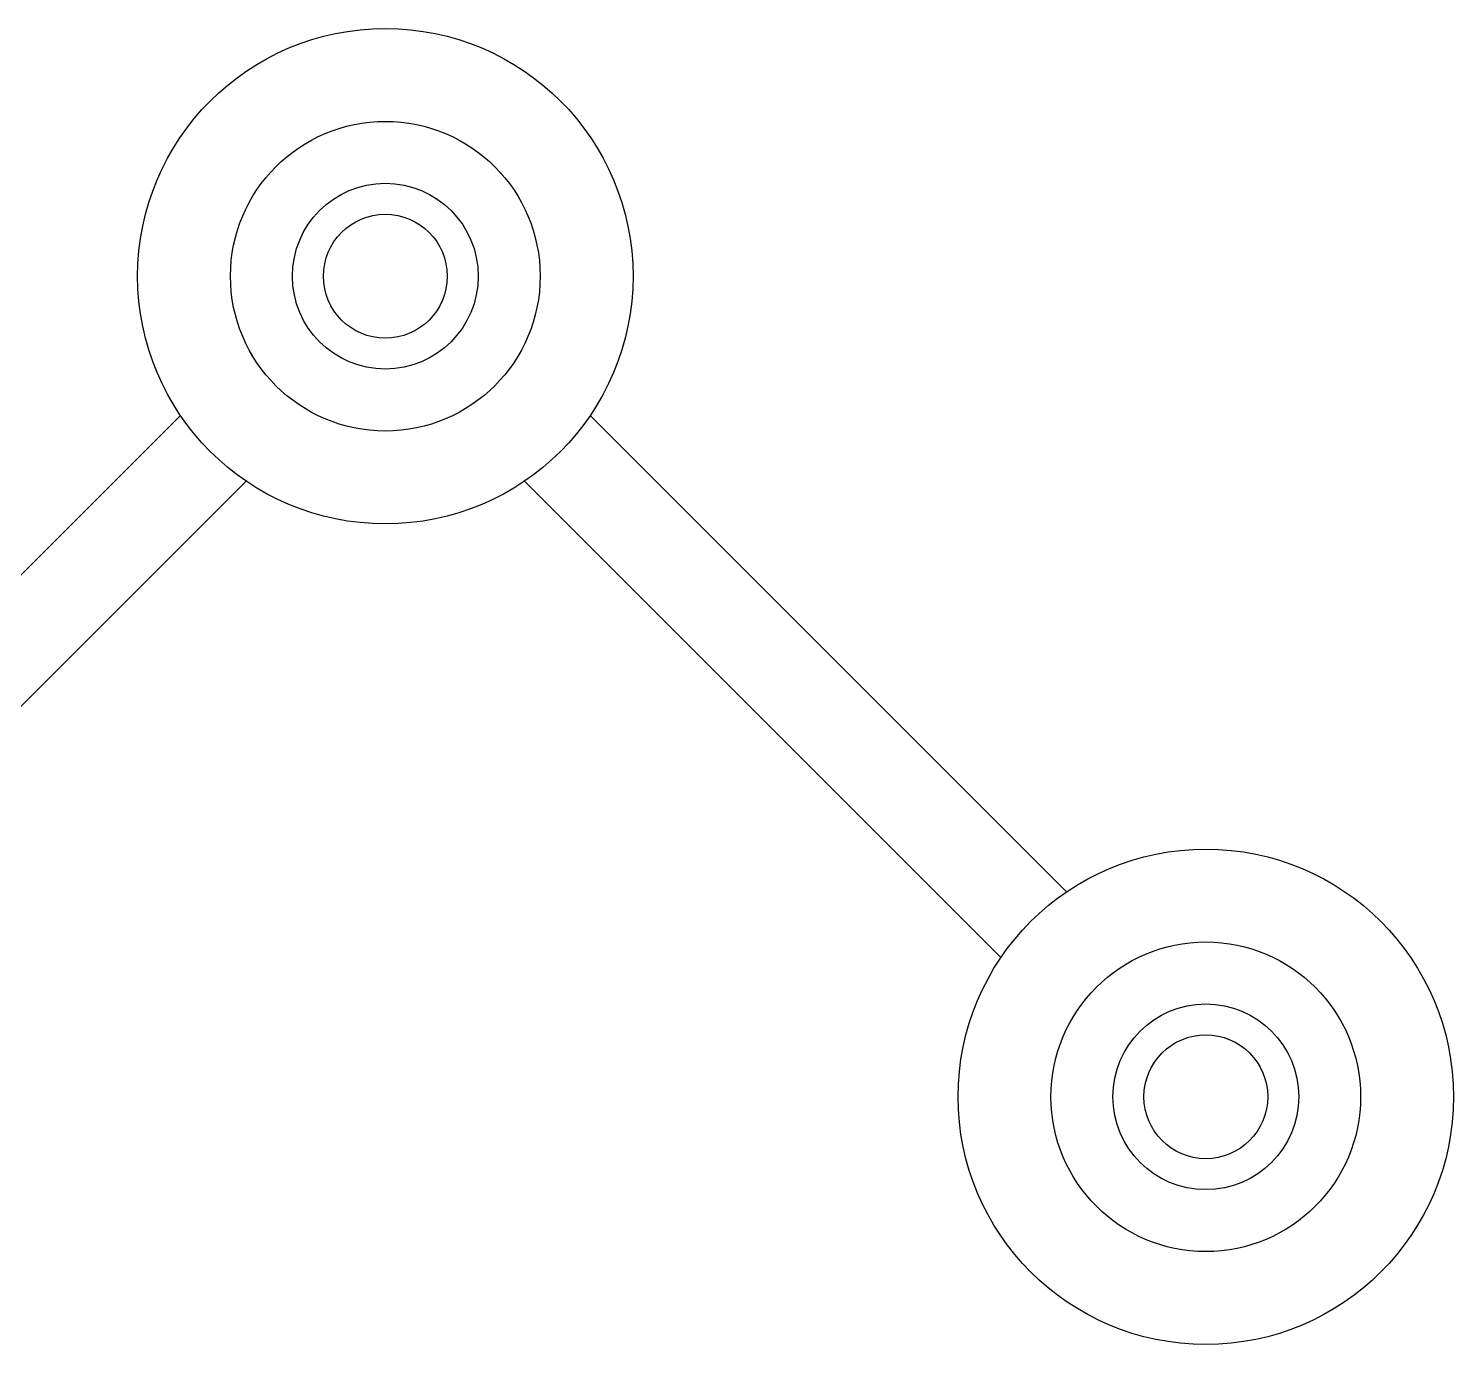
# Model space of a CAD drawing. Header units: millimetres. Extents: x 0 to 420, y 0 to 297.
# Drawn here: x 256 to 336.1, y 66.1 to 140.1 of the extents above; entities that cross this region are included whole.
import ezdxf

# ---------------------------------------------------------------- set-up
doc = ezdxf.new("R2010")
doc.units = ezdxf.units.MM

msp = doc.modelspace()

# ---------------------------------------------------------------- linework, layer by layer
for p, q in [((264.579, 118.327), (237.819, 91.567)), ((287.595, 118.327), (314.355, 91.567)), ((268.268, 114.638), (241.508, 87.878)), ((283.906, 114.638), (310.666, 87.878))]:
    msp.add_line(p, q)
for centre, radius in [((276.087, 126.146), 13.913), ((276.087, 126.146), 8.696), ((276.087, 126.146), 5.217), ((276.087, 126.146), 3.478), ((322.174, 80.059), 13.913), ((322.174, 80.059), 8.696), ((322.174, 80.059), 5.217), ((322.174, 80.059), 3.478)]:
    msp.add_circle(centre, radius)

doc.saveas('drawing.dxf')
